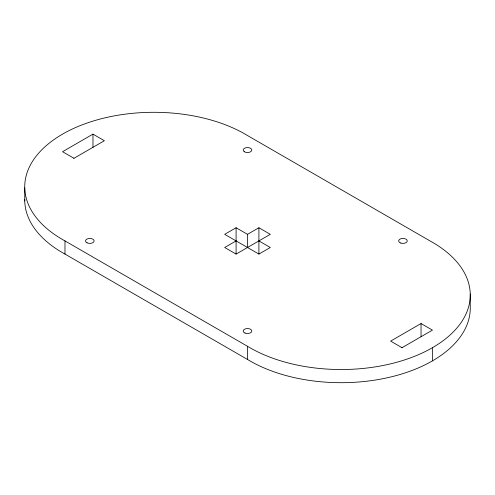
<?xml version="1.0" encoding="UTF-8"?>
<svg xmlns="http://www.w3.org/2000/svg" width="495" height="495" viewBox="0 0 495 495"><rect width="100%" height="100%" fill="white"/><g stroke="black" fill="none" stroke-linecap="round" stroke-linejoin="round"><path stroke-width="0.74" d="M73.792 158.381L104.377 140.722L92.973 134.133L62.549 151.699L73.959 158.282M236.09 240.917L224.687 247.5L236.09 254.083L270.313 234.327L258.91 227.743L247.5 234.327L236.09 227.743L224.687 234.327L258.91 254.083L270.313 247.5L258.91 240.917M401.866 347.787L432.451 330.128L421.041 323.544L390.623 341.104L402.027 347.694M432.451 347.694A129.102 74.535 0 0 0 430.013 240.917L247.5 135.537A129.102 74.535 0 0 0 62.549 134.133A129.102 74.535 0 0 0 64.987 240.917L247.5 346.29A129.102 74.535 0 0 0 432.451 347.694L432.451 360.867M24.744 199.479A129.102 74.535 0 0 0 64.987 254.083L247.5 359.463A129.102 74.535 0 0 0 389.782 377.209A129.102 74.535 0 0 0 470.25 307.178L470.25 294.005M421.041 323.544L421.041 336.718M258.91 227.743L258.91 254.083M247.5 234.327L247.5 247.5M247.5 346.29L247.5 359.463M236.09 227.743L236.09 254.083M92.973 134.133L92.973 147.306M64.987 240.917L64.987 254.083M24.75 187.822L24.75 200.995M244.456 151.81A4.3 2.481 0 0 0 251.658 150.697A4.3 2.481 0 0 0 246.386 147.652A4.3 2.481 0 0 0 244.456 151.81M245.062 333.079A4.3 2.481 0 0 0 251.788 331.229A4.3 2.481 0 0 0 245.65 328.791A4.3 2.481 0 0 0 245.062 333.079M87.04 242.816A4.3 2.481 0 0 0 94.044 241.35A4.3 2.481 0 0 0 88.345 238.578A4.3 2.481 0 0 0 87.04 242.816M400.808 243.064A4.3 2.481 0 0 0 407.261 240.917A4.3 2.481 0 0 0 400.808 238.763A4.3 2.481 0 0 0 400.808 243.064"/></g></svg>
